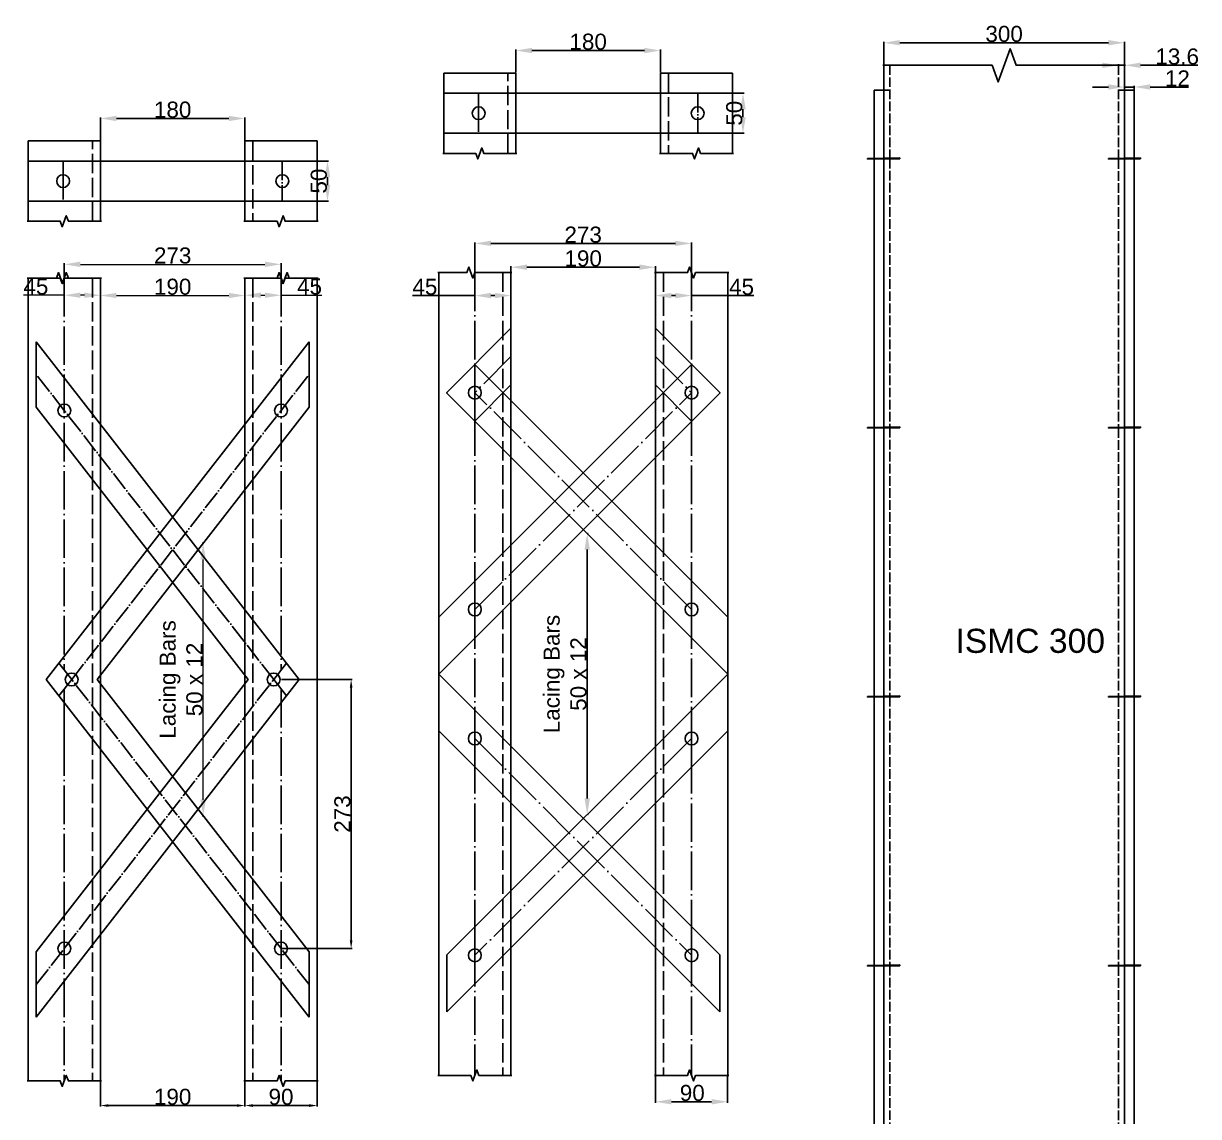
# Model space of a CAD drawing. Header units: millimetres. Extents: x 1249 to 2724, y 773 to 2833.
# Drawn here: x 1261 to 2724, y 1471 to 2833 of the extents above; entities that cross this region are included whole.
import ezdxf

# ---------------------------------------------------------------- set-up
doc = ezdxf.new("R2010")
doc.units = ezdxf.units.MM
doc.linetypes.add('ACAD_ISO02W100', pattern=[15, 12, -3])
doc.linetypes.add('ACAD_ISO04W100', pattern=[30, 24, -3, 0, -3])
doc.styles.get("Standard").update_dxf_attribs({"font": 'arial.ttf'})
doc.dimstyles.new('ISO-25', dxfattribs={"dimtxt": 2.5, "dimasz": 2.5, "dimexe": 1.25, "dimexo": 0.625, "dimtad": 1, "dimtxsty": 'Standard', "dimcen": 2.5, "dimadec": 0, "dimazin": 0, "dimtfac": 1, "dimtmove": 0, "dimatfit": 3, "dimfxl": 1, "dimarcsym": 0})

# ---------------------------------------------------------------- blocks, each defined once
blk = doc.blocks.new('*D16')
at = {"color": 0, "lineweight": -2, "transparency": 16777216}
for p, q in [((1356.4, 2686.9), (1356.4, 2715.6)), ((1376.4, 2714.3), (1516.4, 2714.3)), ((1536.4, 2686.9), (1536.4, 2715.6))]:
    blk.add_line(p, q, dxfattribs=at)
at = {"color": 0, "transparency": 16777216}
for points in [[(1376.4, 2717.7), (1376.4, 2711), (1356.4, 2714.3)], [(1516.4, 2717.7), (1516.4, 2711), (1536.4, 2714.3)]]:
    blk.add_solid(points, dxfattribs=at)
at = {"layer": 'Defpoints', "color": 0, "transparency": 16777216}
for p in [(1536.4, 2714.3), (1356.4, 2686.3), (1536.4, 2686.3)]:
    blk.add_point(p, dxfattribs=at)
at = {"color": 0, "transparency": 16777216, "insert": (1446.4, 2725.2), "char_height": 20, "attachment_point": 5}
blk.add_mtext('180', dxfattribs=at)
blk = doc.blocks.new('*D17')
at = {"color": 0, "lineweight": -2, "transparency": 16777216}
for p, q in [((1627.1, 2661.3), (1640.6, 2661.3)), ((1639.3, 2631.3), (1639.3, 2641.3)), ((1627.1, 2611.3), (1640.6, 2611.3))]:
    blk.add_line(p, q, dxfattribs=at)
at = {"color": 0, "transparency": 16777216}
for points in [[(1636, 2641.3), (1642.7, 2641.3), (1639.3, 2661.3)], [(1636, 2631.3), (1642.7, 2631.3), (1639.3, 2611.3)]]:
    blk.add_solid(points, dxfattribs=at)
at = {"layer": 'Defpoints', "color": 0, "transparency": 16777216}
for p in [(1626.4, 2661.3), (1639.3, 2661.3), (1626.4, 2611.3)]:
    blk.add_point(p, dxfattribs=at)
at = {"color": 0, "transparency": 16777216, "insert": (1628.5, 2636.3), "char_height": 20, "attachment_point": 5, "rotation": 90}
blk.add_mtext('50', dxfattribs=at)
blk = doc.blocks.new('*D55')
at = {"color": 0, "lineweight": -2, "transparency": 16777216}
for p, q in [((1311.4, 2516.1), (1311.4, 2533.9)), ((1581.4, 2516.1), (1581.4, 2533.9))]:
    blk.add_line(p, q, dxfattribs=at)
at = {"color": 0, "lineweight": 5, "transparency": 16777216}
blk.add_line((1331.4, 2532.6), (1561.4, 2532.6), dxfattribs=at)
at = {"color": 0, "transparency": 16777216}
for points in [[(1331.4, 2536), (1331.4, 2529.3), (1311.4, 2532.6)], [(1561.4, 2536), (1561.4, 2529.3), (1581.4, 2532.6)]]:
    blk.add_solid(points, dxfattribs=at)
at = {"layer": 'Defpoints', "color": 0, "transparency": 16777216}
for p in [(1581.4, 2532.6), (1311.4, 2515.5), (1581.4, 2515.5)]:
    blk.add_point(p, dxfattribs=at)
at = {"color": 0, "transparency": 16777216, "insert": (1446.4, 2543.5), "char_height": 20, "attachment_point": 5}
blk.add_mtext('273', dxfattribs=at)
blk = doc.blocks.new('*D56')
at = {"color": 0, "lineweight": -2, "transparency": 16777216}
for p, q in [((1311.4, 2514.8), (1311.4, 2492.9)), ((1356.4, 2514.8), (1356.4, 2492.9))]:
    blk.add_line(p, q, dxfattribs=at)
at = {"color": 0, "lineweight": 5, "transparency": 16777216}
for p, q in [((1311.4, 2494.1), (1260.6, 2494.1)), ((1336.4, 2494.1), (1331.4, 2494.1))]:
    blk.add_line(p, q, dxfattribs=at)
at = {"color": 0, "transparency": 16777216}
for points in [[(1331.4, 2497.5), (1331.4, 2490.8), (1311.4, 2494.1)], [(1336.4, 2497.5), (1336.4, 2490.8), (1356.4, 2494.1)]]:
    blk.add_solid(points, dxfattribs=at)
at = {"layer": 'Defpoints', "color": 0, "transparency": 16777216}
for p in [(1311.4, 2515.5), (1356.4, 2515.5), (1356.4, 2494.1)]:
    blk.add_point(p, dxfattribs=at)
at = {"color": 0, "transparency": 16777216, "insert": (1276, 2504.9), "char_height": 20, "attachment_point": 5}
blk.add_mtext('45', dxfattribs=at)
blk = doc.blocks.new('*D59')
at = {"color": 0, "lineweight": -2, "transparency": 16777216}
for p, q in [((1356.4, 2514.8), (1356.4, 2492.5)), ((1536.4, 2514.8), (1536.4, 2492.5))]:
    blk.add_line(p, q, dxfattribs=at)
at = {"color": 0, "lineweight": 5, "transparency": 16777216}
blk.add_line((1376.4, 2493.8), (1516.4, 2493.8), dxfattribs=at)
at = {"color": 0, "transparency": 16777216}
for points in [[(1376.4, 2497.1), (1376.4, 2490.5), (1356.4, 2493.8)], [(1516.4, 2497.1), (1516.4, 2490.5), (1536.4, 2493.8)]]:
    blk.add_solid(points, dxfattribs=at)
at = {"layer": 'Defpoints', "color": 0, "transparency": 16777216}
for p in [(1356.4, 2515.5), (1536.4, 2515.5), (1536.4, 2493.8)]:
    blk.add_point(p, dxfattribs=at)
at = {"color": 0, "transparency": 16777216, "insert": (1446.4, 2504.6), "char_height": 20, "attachment_point": 5}
blk.add_mtext('190', dxfattribs=at)
blk = doc.blocks.new('*D62')
at = {"color": 0, "lineweight": -2, "transparency": 16777216}
for p, q in [((1536.4, 2514.8), (1536.4, 2492.9)), ((1581.4, 2514.8), (1581.4, 2492.9))]:
    blk.add_line(p, q, dxfattribs=at)
at = {"color": 0, "lineweight": 5, "transparency": 16777216}
for p, q in [((1556.4, 2494.1), (1561.4, 2494.1)), ((1581.4, 2494.1), (1632.3, 2494.1))]:
    blk.add_line(p, q, dxfattribs=at)
at = {"color": 0, "transparency": 16777216}
for points in [[(1556.4, 2497.5), (1556.4, 2490.8), (1536.4, 2494.1)], [(1561.4, 2497.5), (1561.4, 2490.8), (1581.4, 2494.1)]]:
    blk.add_solid(points, dxfattribs=at)
at = {"layer": 'Defpoints', "color": 0, "transparency": 16777216}
for p in [(1536.4, 2515.5), (1581.4, 2515.5), (1536.4, 2494.1)]:
    blk.add_point(p, dxfattribs=at)
at = {"color": 0, "transparency": 16777216, "insert": (1616.9, 2504.9), "char_height": 20, "attachment_point": 5}
blk.add_mtext('45', dxfattribs=at)
blk = doc.blocks.new('*D64')
at = {"color": 0, "lineweight": -2, "transparency": 16777216}
for p, q in [((1483.7, 2185.1), (1483.1, 2185.1)), ((1483.7, 1845.8), (1483.1, 1845.8))]:
    blk.add_line(p, q, dxfattribs=at)
at = {"color": 0, "lineweight": 5, "transparency": 16777216}
blk.add_line((1484.4, 1865.8), (1484.4, 2165.1), dxfattribs=at)
at = {"color": 0, "transparency": 16777216}
for points in [[(1481, 2165.1), (1487.7, 2165.1), (1484.4, 2185.1)], [(1481, 1865.8), (1487.7, 1865.8), (1484.4, 1845.8)]]:
    blk.add_solid(points, dxfattribs=at)
at = {"layer": 'Defpoints', "color": 0, "transparency": 16777216}
for p in [(1484.4, 2185.1), (1484.4, 2185.1), (1484.4, 1845.8)]:
    blk.add_point(p, dxfattribs=at)
at = {"color": 0, "transparency": 16777216, "insert": (1456.9, 2015.5), "char_height": 20, "attachment_point": 5, "rotation": 90}
blk.add_mtext('Lacing Bars \\P50 x 12', dxfattribs=at)
blk = doc.blocks.new('*D66')
at = {"color": 0, "lineweight": -2, "transparency": 16777216}
for p, q in [((1536.4, 1514.8), (1536.4, 1483.6)), ((1626.4, 1514.8), (1626.4, 1483.6)), ((1616.4, 1484.8), (1546.4, 1484.8))]:
    blk.add_line(p, q, dxfattribs=at)
at = {"color": 0, "transparency": 16777216}
for points in [[(1546.4, 1486.5), (1546.4, 1483.1), (1536.4, 1484.8)], [(1616.4, 1486.5), (1616.4, 1483.1), (1626.4, 1484.8)]]:
    blk.add_solid(points, dxfattribs=at)
at = {"layer": 'Defpoints', "color": 0, "transparency": 16777216}
for p in [(1536.4, 1515.5), (1626.4, 1515.5), (1536.4, 1484.8)]:
    blk.add_point(p, dxfattribs=at)
at = {"color": 0, "transparency": 16777216, "insert": (1581.4, 1495.6), "char_height": 20, "attachment_point": 5}
blk.add_mtext('90', dxfattribs=at)
blk = doc.blocks.new('*D68')
at = {"color": 0, "lineweight": -2, "transparency": 16777216}
for p, q in [((1356.4, 1514.8), (1356.4, 1483.6)), ((1536.4, 1514.8), (1536.4, 1483.6)), ((1366.4, 1484.8), (1526.4, 1484.8))]:
    blk.add_line(p, q, dxfattribs=at)
at = {"color": 0, "transparency": 16777216}
for points in [[(1366.4, 1486.5), (1366.4, 1483.1), (1356.4, 1484.8)], [(1526.4, 1486.5), (1526.4, 1483.1), (1536.4, 1484.8)]]:
    blk.add_solid(points, dxfattribs=at)
at = {"layer": 'Defpoints', "color": 0, "transparency": 16777216}
for p in [(1356.4, 1515.5), (1536.4, 1515.5), (1536.4, 1484.8)]:
    blk.add_point(p, dxfattribs=at)
at = {"color": 0, "transparency": 16777216, "insert": (1446.4, 1495.6), "char_height": 20, "attachment_point": 5}
blk.add_mtext('190', dxfattribs=at)
blk = doc.blocks.new('*D70')
at = {"color": 0, "lineweight": -2, "transparency": 16777216}
for p, q in [((1582.1, 2015.5), (1670, 2015.5)), ((1668.7, 1690.4), (1668.7, 2005.5)), ((1582.1, 1680.4), (1670, 1680.4))]:
    blk.add_line(p, q, dxfattribs=at)
at = {"color": 0, "transparency": 16777216}
for points in [[(1667.1, 2005.5), (1670.4, 2005.5), (1668.7, 2015.5)], [(1667.1, 1690.4), (1670.4, 1690.4), (1668.7, 1680.4)]]:
    blk.add_solid(points, dxfattribs=at)
at = {"layer": 'Defpoints', "color": 0, "transparency": 16777216}
for p in [(1581.4, 2015.5), (1668.7, 2015.5), (1581.4, 1680.4)]:
    blk.add_point(p, dxfattribs=at)
at = {"color": 0, "transparency": 16777216, "insert": (1657.9, 1847.9), "char_height": 20, "attachment_point": 5, "rotation": 90}
blk.add_mtext('273', dxfattribs=at)
blk = doc.blocks.new('*D112')
at = {"color": 0, "lineweight": -2, "transparency": 16777216}
for p, q in [((1874, 2771.5), (1874, 2800.2)), ((1894, 2798.9), (2034, 2798.9)), ((2054, 2771.5), (2054, 2800.2))]:
    blk.add_line(p, q, dxfattribs=at)
at = {"color": 0, "transparency": 16777216}
for points in [[(1894, 2802.3), (1894, 2795.6), (1874, 2798.9)], [(2034, 2802.3), (2034, 2795.6), (2054, 2798.9)]]:
    blk.add_solid(points, dxfattribs=at)
at = {"layer": 'Defpoints', "color": 0, "transparency": 16777216}
for p in [(2054, 2798.9), (1874, 2770.8), (2054, 2770.8)]:
    blk.add_point(p, dxfattribs=at)
at = {"color": 0, "transparency": 16777216, "insert": (1964, 2809.8), "char_height": 20, "attachment_point": 5}
blk.add_mtext('180', dxfattribs=at)
blk = doc.blocks.new('*D113')
at = {"color": 0, "lineweight": -2, "transparency": 16777216}
for p, q in [((2144.6, 2745.8), (2158.2, 2745.8)), ((2156.9, 2715.8), (2156.9, 2725.8)), ((2144.6, 2695.8), (2158.2, 2695.8))]:
    blk.add_line(p, q, dxfattribs=at)
at = {"color": 0, "transparency": 16777216}
for points in [[(2153.6, 2725.8), (2160.3, 2725.8), (2156.9, 2745.8)], [(2153.6, 2715.8), (2160.3, 2715.8), (2156.9, 2695.8)]]:
    blk.add_solid(points, dxfattribs=at)
at = {"layer": 'Defpoints', "color": 0, "transparency": 16777216}
for p in [(2144, 2745.8), (2156.9, 2745.8), (2144, 2695.8)]:
    blk.add_point(p, dxfattribs=at)
at = {"color": 0, "transparency": 16777216, "insert": (2146.1, 2720.8), "char_height": 20, "attachment_point": 5, "rotation": 90}
blk.add_mtext('50', dxfattribs=at)
blk = doc.blocks.new('*D114')
at = {"color": 0, "lineweight": -2, "transparency": 16777216}
for p, q in [((1822.8, 2523), (1822.8, 2560)), ((1842.8, 2558.7), (2072.8, 2558.7)), ((2092.8, 2523), (2092.8, 2560))]:
    blk.add_line(p, q, dxfattribs=at)
at = {"color": 0, "transparency": 16777216}
for points in [[(1842.8, 2562), (1842.8, 2555.4), (1822.8, 2558.7)], [(2072.8, 2562), (2072.8, 2555.4), (2092.8, 2558.7)]]:
    blk.add_solid(points, dxfattribs=at)
at = {"layer": 'Defpoints', "color": 0, "transparency": 16777216}
for p in [(2092.8, 2558.7), (1822.8, 2522.3), (2092.8, 2522.3)]:
    blk.add_point(p, dxfattribs=at)
at = {"color": 0, "transparency": 16777216, "insert": (1957.8, 2569.5), "char_height": 20, "attachment_point": 5}
blk.add_mtext('273', dxfattribs=at)
blk = doc.blocks.new('*D115')
at = {"color": 0, "lineweight": -2, "transparency": 16777216}
for p, q in [((1867.8, 2523), (1867.8, 2530.3)), ((1887.8, 2529), (2027.8, 2529)), ((2047.8, 2523), (2047.8, 2530.3))]:
    blk.add_line(p, q, dxfattribs=at)
at = {"color": 0, "transparency": 16777216}
for points in [[(1887.8, 2532.4), (1887.8, 2525.7), (1867.8, 2529)], [(2027.8, 2532.4), (2027.8, 2525.7), (2047.8, 2529)]]:
    blk.add_solid(points, dxfattribs=at)
at = {"layer": 'Defpoints', "color": 0, "transparency": 16777216}
for p in [(1867.8, 2522.3), (2047.8, 2529), (2047.8, 2522.3)]:
    blk.add_point(p, dxfattribs=at)
at = {"color": 0, "transparency": 16777216, "insert": (1957.8, 2539.9), "char_height": 20, "attachment_point": 5}
blk.add_mtext('190', dxfattribs=at)
blk = doc.blocks.new('*D116')
at = {"color": 0, "lineweight": -2, "transparency": 16777216}
for p, q in [((1822.8, 2521.7), (1822.8, 2492.5)), ((1867.8, 2521.7), (1867.8, 2492.5)), ((1822.8, 2493.7), (1745.2, 2493.7)), ((1847.8, 2493.7), (1842.8, 2493.7))]:
    blk.add_line(p, q, dxfattribs=at)
at = {"color": 0, "transparency": 16777216}
for points in [[(1842.8, 2497.1), (1842.8, 2490.4), (1822.8, 2493.7)], [(1847.8, 2497.1), (1847.8, 2490.4), (1867.8, 2493.7)]]:
    blk.add_solid(points, dxfattribs=at)
at = {"layer": 'Defpoints', "color": 0, "transparency": 16777216}
for p in [(1822.8, 2522.3), (1867.8, 2522.3), (1822.8, 2493.7)]:
    blk.add_point(p, dxfattribs=at)
at = {"color": 0, "transparency": 16777216, "insert": (1760.6, 2504.5), "char_height": 20, "attachment_point": 5}
blk.add_mtext('45', dxfattribs=at)
blk = doc.blocks.new('*D120')
at = {"color": 0, "lineweight": -2, "transparency": 16777216}
for p, q in [((1963.5, 2197.3), (1964.1, 2197.3)), ((1962.8, 1867.3), (1962.8, 2177.3)), ((1963.5, 1847.3), (1964.1, 1847.3))]:
    blk.add_line(p, q, dxfattribs=at)
at = {"color": 0, "transparency": 16777216}
for points in [[(1959.5, 2177.3), (1966.2, 2177.3), (1962.8, 2197.3)], [(1959.5, 1867.3), (1966.2, 1867.3), (1962.8, 1847.3)]]:
    blk.add_solid(points, dxfattribs=at)
at = {"layer": 'Defpoints', "color": 0, "transparency": 16777216}
for p in [(1962.8, 2197.3), (1962.8, 2197.3), (1962.8, 1847.3)]:
    blk.add_point(p, dxfattribs=at)
at = {"color": 0, "transparency": 16777216, "insert": (1935.3, 2022.3), "char_height": 20, "attachment_point": 5, "rotation": 90}
blk.add_mtext('Lacing Bars\\P50 x 12', dxfattribs=at)
blk = doc.blocks.new('*D127')
at = {"color": 0, "lineweight": -2, "transparency": 16777216}
for p, q in [((2047.8, 2521.7), (2047.8, 2492.5)), ((2092.8, 2521.7), (2092.8, 2492.5)), ((2067.8, 2493.7), (2072.8, 2493.7)), ((2092.8, 2493.7), (2170.5, 2493.7))]:
    blk.add_line(p, q, dxfattribs=at)
at = {"color": 0, "transparency": 16777216}
for points in [[(2067.8, 2497.1), (2067.8, 2490.4), (2047.8, 2493.7)], [(2072.8, 2497.1), (2072.8, 2490.4), (2092.8, 2493.7)]]:
    blk.add_solid(points, dxfattribs=at)
at = {"layer": 'Defpoints', "color": 0, "transparency": 16777216}
for p in [(2047.8, 2522.3), (2092.8, 2522.3), (2092.8, 2493.7)]:
    blk.add_point(p, dxfattribs=at)
at = {"color": 0, "transparency": 16777216, "insert": (2155.1, 2504.5), "char_height": 20, "attachment_point": 5}
blk.add_mtext('45', dxfattribs=at)
blk = doc.blocks.new('*D129')
at = {"color": 0, "lineweight": -2, "transparency": 16777216}
for p, q in [((2047.8, 1521.7), (2047.8, 1488.3)), ((2137.8, 1521.7), (2137.8, 1488.3)), ((2117.8, 1489.5), (2067.8, 1489.5))]:
    blk.add_line(p, q, dxfattribs=at)
at = {"color": 0, "transparency": 16777216}
for points in [[(2067.8, 1492.9), (2067.8, 1486.2), (2047.8, 1489.5)], [(2117.8, 1492.9), (2117.8, 1486.2), (2137.8, 1489.5)]]:
    blk.add_solid(points, dxfattribs=at)
at = {"layer": 'Defpoints', "color": 0, "transparency": 16777216}
for p in [(2047.8, 1522.3), (2137.8, 1522.3), (2047.8, 1489.5)]:
    blk.add_point(p, dxfattribs=at)
at = {"color": 0, "transparency": 16777216, "insert": (2093.7, 1500.4), "char_height": 20, "attachment_point": 5}
blk.add_mtext('90', dxfattribs=at)
blk = doc.blocks.new('*D152')
at = {"color": 0, "lineweight": -2, "transparency": 16777216}
for p, q in [((2332.2, 2781.2), (2332.2, 2809.9)), ((2352.2, 2808.6), (2612.2, 2808.6)), ((2632.2, 2781.2), (2632.2, 2809.9))]:
    blk.add_line(p, q, dxfattribs=at)
at = {"color": 0, "transparency": 16777216}
for points in [[(2352.2, 2812), (2352.2, 2805.3), (2332.2, 2808.6)], [(2612.2, 2812), (2612.2, 2805.3), (2632.2, 2808.6)]]:
    blk.add_solid(points, dxfattribs=at)
at = {"layer": 'Defpoints', "color": 0, "transparency": 16777216}
for p in [(2632.2, 2808.6), (2332.2, 2780.5), (2632.2, 2780.5)]:
    blk.add_point(p, dxfattribs=at)
at = {"color": 0, "transparency": 16777216, "insert": (2482.2, 2819.5), "char_height": 20, "attachment_point": 5}
blk.add_mtext('300', dxfattribs=at)
blk = doc.blocks.new('*D153')
at = {"color": 0, "lineweight": -2, "transparency": 16777216}
for p, q in [((2612.2, 2753.5), (2592.2, 2753.5)), ((2632.2, 2750.1), (2632.2, 2754.8)), ((2632.2, 2753.5), (2644.2, 2753.5)), ((2644.2, 2750.1), (2644.2, 2754.8)), ((2664.2, 2753.5), (2712, 2753.5))]:
    blk.add_line(p, q, dxfattribs=at)
at = {"color": 0, "transparency": 16777216}
for points in [[(2612.2, 2756.9), (2612.2, 2750.2), (2632.2, 2753.5)], [(2664.2, 2756.9), (2664.2, 2750.2), (2644.2, 2753.5)]]:
    blk.add_solid(points, dxfattribs=at)
at = {"layer": 'Defpoints', "color": 0, "transparency": 16777216}
for p in [(2644.2, 2753.5), (2632.2, 2749.5), (2644.2, 2749.5)]:
    blk.add_point(p, dxfattribs=at)
at = {"color": 0, "transparency": 16777216, "insert": (2698.1, 2764.2), "char_height": 20, "attachment_point": 5}
blk.add_mtext('12', dxfattribs=at)
blk = doc.blocks.new('*D154')
at = {"color": 0, "lineweight": -2, "transparency": 16777216}
for p, q in [((2624.6, 2781.2), (2624.6, 2781.8)), ((2632.2, 2781.2), (2632.2, 2781.8)), ((2604.6, 2780.5), (2584.6, 2780.5)), ((2624.6, 2780.5), (2632.2, 2780.5)), ((2652.2, 2780.5), (2723.5, 2780.5))]:
    blk.add_line(p, q, dxfattribs=at)
at = {"color": 0, "transparency": 16777216}
for points in [[(2604.6, 2783.9), (2604.6, 2777.2), (2624.6, 2780.5)], [(2652.2, 2783.9), (2652.2, 2777.2), (2632.2, 2780.5)]]:
    blk.add_solid(points, dxfattribs=at)
at = {"layer": 'Defpoints', "color": 0, "transparency": 16777216}
for p in [(2624.6, 2780.5), (2632.2, 2780.5), (2632.2, 2780.5)]:
    blk.add_point(p, dxfattribs=at)
at = {"color": 0, "transparency": 16777216, "insert": (2697.8, 2791.4), "char_height": 20, "attachment_point": 5}
blk.add_mtext('13.6', dxfattribs=at)

msp = doc.modelspace()

# ---------------------------------------------------------------- hatches: boundary and pattern name
h = msp.add_hatch(color=256)
h.dxf.hatch_style = 1
h.paths.add_polyline_path([(2652.172, 1324.964), (2612.178, 1324.326), (2612.193, 1323.327), (2652.188, 1323.964)])
h.paths.add_polyline_path([(2352.172, 1324.964), (2312.178, 1324.326), (2312.193, 1323.327), (2352.188, 1323.964)])
h.paths.add_polyline_path([(2352.188, 1659.014), (2352.172, 1660.014), (2312.178, 1659.377), (2312.193, 1658.377)])
h.paths.add_polyline_path([(2652.172, 1660.014), (2612.178, 1659.377), (2612.193, 1658.377), (2652.188, 1659.014)])
h.paths.add_polyline_path([(2352.172, 1995.065), (2312.178, 1994.427), (2312.193, 1993.427), (2352.188, 1994.065)])
h.paths.add_polyline_path([(2652.172, 1995.065), (2612.178, 1994.427), (2612.193, 1993.427), (2652.188, 1994.065)])
h.paths.add_polyline_path([(2352.172, 2330.115), (2312.178, 2329.478), (2312.193, 2328.478), (2352.188, 2329.115)])
h.paths.add_polyline_path([(2352.172, 2665.165), (2312.178, 2664.528), (2312.193, 2663.528), (2352.188, 2664.166)])
h.paths.add_polyline_path([(2652.188, 2664.166), (2652.172, 2665.165), (2612.178, 2664.528), (2612.193, 2663.528)])
h.paths.add_polyline_path([(2652.188, 2329.115), (2652.172, 2330.115), (2612.178, 2329.478), (2612.193, 2328.478)])

# ---------------------------------------------------------------- linework, layer by layer
for p, q in [((1784.021, 2770.846), (1784.021, 2670.846)), ((1874.021, 2770.846), (1784.021, 2770.846)), ((1874.021, 2670.846), (1874.021, 2770.846)), ((2054.021, 2770.846), (2054.021, 2670.846)), ((2144.021, 2770.846), (2054.021, 2770.846)), ((2144.021, 2670.846), (2144.021, 2770.846)), ((2332.191, 2780.531), (2339.791, 2780.531)), ((2332.191, 2780.531), (2332.191, 2749.507)), ((2624.591, 2780.531), (2632.191, 2780.531)), ((2632.191, 2749.507), (2632.191, 2780.531)), ((1784.021, 2745.846), (2144.021, 2745.846)), ((2320.191, 2749.507), (2339.791, 2749.507)), ((2320.191, 2749.507), (2320.191, 2664.656)), ((2332.191, 2749.507), (2332.191, 2664.847)), ((2624.591, 2749.507), (2644.191, 2749.507)), ((2632.191, 2664.847), (2632.191, 2749.507)), ((2644.191, 2665.038), (2644.191, 2749.507)), ((1784.021, 2695.846), (2144.021, 2695.846)), ((1266.429, 2686.265), (1266.429, 2586.265)), ((1356.429, 2686.265), (1266.429, 2686.265)), ((1356.429, 2586.265), (1356.429, 2686.265)), ((1536.429, 2686.265), (1536.429, 2586.265)), ((1626.429, 2686.265), (1536.429, 2686.265)), ((1626.429, 2586.265), (1626.429, 2686.265)), ((2352.172, 2665.165), (2312.178, 2664.528)), ((2312.178, 2664.528), (2312.193, 2663.528)), ((2352.188, 2664.166), (2312.193, 2663.528)), ((2352.172, 2665.165), (2352.188, 2664.166)), ((2652.172, 2665.165), (2612.178, 2664.528)), ((2612.178, 2664.528), (2612.193, 2663.528)), ((2652.188, 2664.166), (2612.193, 2663.528)), ((2652.172, 2665.165), (2652.188, 2664.166)), ((1266.429, 2661.265), (1626.429, 2661.265)), ((2320.191, 2663.656), (2320.191, 2329.605)), ((2332.191, 2663.847), (2332.191, 2329.797)), ((2632.191, 2329.797), (2632.191, 2663.847)), ((2644.191, 2329.988), (2644.191, 2664.038)), ((1266.429, 2611.265), (1626.429, 2611.265)), ((1777.843, 2522.332), (1777.843, 1522.332)), ((1867.843, 2522.332), (1867.843, 1522.332)), ((2047.843, 2522.332), (2047.843, 1522.332)), ((2137.843, 2522.332), (2137.843, 1522.332)), ((1266.429, 2515.463), (1266.429, 1515.463)), ((1356.429, 2515.463), (1356.429, 1515.463)), ((1536.429, 2515.463), (1536.429, 1515.463)), ((1626.429, 2515.463), (1626.429, 1515.463)), ((1867.843, 2453.043), (1787.843, 2373.043)), ((2047.843, 2453.043), (2127.843, 2373.043)), ((1276.429, 2436.174), (1276.429, 2354.776)), ((1603.929, 2015.463), (1276.429, 2436.174)), ((1288.929, 2015.463), (1616.429, 2436.174)), ((1616.429, 2436.174), (1616.429, 2354.776)), ((1777.843, 2093.043), (2092.843, 2408.043)), ((2137.843, 2093.043), (1822.843, 2408.043)), ((1822.843, 2408.043), (1822.843, 2337.332)), ((1822.843, 2408.043), (1822.843, 2337.332)), ((2092.843, 2408.043), (2092.843, 2337.332)), ((2092.843, 2408.043), (2092.843, 2337.332)), ((1777.843, 2022.332), (2127.843, 2372.332)), ((1787.843, 2373.043), (1787.843, 2372.332)), ((1787.843, 2373.043), (1787.843, 2372.332)), ((2137.843, 2022.332), (1787.843, 2372.332)), ((1867.843, 2382.332), (1822.843, 2337.332)), ((2047.843, 2382.332), (2092.843, 2337.332)), ((2127.843, 2373.043), (2127.843, 2372.332)), ((2127.843, 2373.043), (2127.843, 2372.332)), ((1540.566, 2015.463), (1276.429, 2354.776)), ((1352.293, 2015.463), (1616.429, 2354.776)), ((2352.172, 2330.115), (2312.178, 2329.478)), ((2312.178, 2329.478), (2312.193, 2328.478)), ((2352.188, 2329.115), (2312.193, 2328.478)), ((2320.191, 2328.605), (2320.191, 1994.555)), ((2332.191, 2328.796), (2332.191, 1994.746)), ((2352.172, 2330.115), (2352.188, 2329.115)), ((2652.172, 2330.115), (2612.178, 2329.478)), ((2612.178, 2329.478), (2612.193, 2328.478)), ((2652.188, 2329.115), (2612.193, 2328.478)), ((2632.191, 1994.746), (2632.191, 2328.796)), ((2644.191, 1994.937), (2644.191, 2328.988)), ((2652.172, 2330.115), (2652.188, 2329.115)), ((1822.843, 2067.332), (1822.843, 2138.043)), ((2092.843, 2067.332), (2092.843, 2138.043)), ((1626.429, 2086.174), (1626.429, 1944.753)), ((2137.843, 2093.043), (2137.843, 1951.621)), ((1320.611, 2015.463), (1304.77, 2035.813)), ((1572.247, 2015.463), (1588.088, 2035.813)), ((1777.843, 2022.332), (2127.843, 1672.332)), ((2137.843, 2022.332), (1787.843, 1672.332)), ((1603.929, 2015.463), (1276.429, 1594.753)), ((1540.566, 2015.463), (1276.429, 1676.15)), ((1288.929, 2015.463), (1616.429, 1594.753)), ((1320.611, 2015.463), (1304.77, 1995.114)), ((1352.293, 2015.463), (1616.429, 1676.15)), ((1572.247, 2015.463), (1588.088, 1995.114)), ((2352.172, 1995.065), (2312.178, 1994.427)), ((2312.178, 1994.427), (2312.193, 1993.427)), ((2352.188, 1994.065), (2312.193, 1993.427)), ((2320.191, 1993.555), (2320.191, 1659.505)), ((2332.191, 1993.746), (2332.191, 1659.696)), ((2352.172, 1995.065), (2352.188, 1994.065)), ((2652.172, 1995.065), (2612.178, 1994.427)), ((2612.178, 1994.427), (2612.193, 1993.427)), ((2652.188, 1994.065), (2612.193, 1993.427)), ((2632.191, 1659.696), (2632.191, 1993.746)), ((2644.191, 1659.887), (2644.191, 1993.937)), ((2652.172, 1995.065), (2652.188, 1994.065)), ((1822.843, 1977.332), (1822.843, 1906.621)), ((2092.843, 1977.332), (2092.843, 1906.621)), ((1311.429, 1970.463), (1311.429, 1899.753)), ((1777.843, 1951.621), (2127.843, 1601.621)), ((2137.843, 1951.621), (1787.843, 1601.621)), ((1822.843, 1707.332), (1822.843, 1636.621)), ((2092.843, 1707.332), (2092.843, 1636.621)), ((1276.429, 1676.15), (1276.429, 1594.753)), ((1616.429, 1676.15), (1616.429, 1594.753)), ((1787.843, 1672.332), (1787.843, 1601.621)), ((2127.843, 1672.332), (2127.843, 1601.621)), ((1626.429, 1655.463), (1626.429, 1584.753)), ((2352.172, 1660.014), (2312.178, 1659.377)), ((2312.178, 1659.377), (2312.193, 1658.377)), ((2352.188, 1659.014), (2312.193, 1658.377)), ((2320.191, 1658.504), (2320.191, 1324.454)), ((2332.191, 1658.696), (2332.191, 1324.645)), ((2352.172, 1660.014), (2352.188, 1659.014)), ((2652.172, 1660.014), (2612.178, 1659.377)), ((2612.178, 1659.377), (2612.193, 1658.377)), ((2652.188, 1659.014), (2612.193, 1658.377)), ((2632.191, 1324.645), (2632.191, 1658.696)), ((2644.191, 1324.837), (2644.191, 1658.887)), ((2652.172, 1660.014), (2652.188, 1659.014))]:
    msp.add_line(p, q)
at = {"linetype": 'ACAD_ISO02W100', "ltscale": 2}
for p, q in [((1864.021, 2670.846), (1864.021, 2770.846)), ((2064.021, 2770.846), (2064.021, 2670.846)), ((1346.429, 2586.265), (1346.429, 2686.265)), ((1546.429, 2686.265), (1546.429, 2586.265)), ((1857.843, 2522.332), (1857.843, 1522.332)), ((2057.843, 2522.332), (2057.843, 1522.332)), ((1346.429, 2515.463), (1346.429, 1515.463)), ((1546.429, 2515.463), (1546.429, 1515.463))]:
    msp.add_line(p, q, dxfattribs=at)
at = {"linetype": 'ACAD_ISO02W100'}
for p, q in [((2339.791, 2780.531), (2339.791, 2664.968)), ((2624.591, 2780.531), (2624.591, 2664.726)), ((2339.791, 2663.968), (2339.791, 2329.918)), ((2624.591, 2663.726), (2624.591, 2329.675)), ((2339.791, 2328.918), (2339.791, 1994.867)), ((2624.591, 2328.675), (2624.591, 1994.625)), ((2339.791, 1993.867), (2339.791, 1659.817)), ((2624.591, 1993.625), (2624.591, 1659.575)), ((2339.791, 1658.817), (2339.791, 1324.766)), ((2624.591, 1658.575), (2624.591, 1324.524))]:
    msp.add_line(p, q, dxfattribs=at)
at = {"linetype": 'ACAD_ISO04W100', "ltscale": 2}
for p, q in [((1827.521, 2745.846), (1827.521, 2695.846)), ((1309.929, 2661.265), (1309.929, 2611.265)), ((1822.843, 2522.332), (1822.843, 1522.332)), ((2092.843, 2522.332), (2092.843, 1522.332)), ((1311.429, 2515.463), (1311.429, 2027.258)), ((1581.429, 2515.463), (1581.429, 2027.258)), ((1867.843, 2417.687), (1822.843, 2372.687)), ((2047.843, 2417.687), (2092.843, 2372.687)), ((2092.843, 2102.687), (1822.843, 2372.687)), ((1822.843, 2102.687), (2092.843, 2372.687)), ((1311.429, 2003.668), (1311.429, 1515.463)), ((1581.429, 2003.668), (1581.429, 1515.463)), ((2092.843, 1941.977), (1822.843, 1671.977)), ((1822.843, 1941.977), (2092.843, 1671.977))]:
    msp.add_line(p, q, dxfattribs=at)
at = {"linetype": 'ACAD_ISO04W100'}
for p, q in [((2100.521, 2745.846), (2100.521, 2695.846)), ((1582.929, 2661.265), (1582.929, 2611.265))]:
    msp.add_line(p, q, dxfattribs=at)
at = {"linetype": 'Continuous'}
for points in [[(2330.941, 2780.531), (2467.191, 2780.531), (2474.691, 2759.925), (2489.691, 2801.137), (2497.191, 2780.531), (2633.441, 2780.531)], [(1782.771, 2670.846), (1824.021, 2670.846), (1826.521, 2663.977), (1831.521, 2677.715), (1834.021, 2670.846), (1875.271, 2670.846)], [(2052.771, 2670.846), (2094.021, 2670.846), (2096.521, 2663.977), (2101.521, 2677.715), (2104.021, 2670.846), (2145.271, 2670.846)], [(1265.179, 2586.265), (1306.429, 2586.265), (1308.929, 2579.396), (1313.929, 2593.134), (1316.429, 2586.265), (1357.679, 2586.265)], [(1535.179, 2586.265), (1576.429, 2586.265), (1578.929, 2579.396), (1583.929, 2593.134), (1586.429, 2586.265), (1627.679, 2586.265)], [(1265.179, 2515.463), (1306.429, 2515.463), (1308.929, 2508.595), (1313.929, 2522.332), (1316.429, 2515.463), (1357.679, 2515.463)], [(1357.679, 2515.463), (1311.509, 2515.463), (1309.009, 2508.595), (1304.009, 2522.332), (1301.509, 2515.463), (1265.179, 2515.463)], [(1535.179, 2515.463), (1581.35, 2515.463), (1583.85, 2508.595), (1588.85, 2522.332), (1591.35, 2515.463), (1627.679, 2515.463)], [(1627.679, 2515.463), (1586.429, 2515.463), (1583.929, 2508.595), (1578.929, 2522.332), (1576.429, 2515.463), (1535.179, 2515.463)], [(1869.093, 2522.332), (1822.923, 2522.332), (1820.423, 2515.463), (1815.423, 2529.201), (1812.923, 2522.332), (1776.593, 2522.332)], [(2139.093, 2522.332), (2097.843, 2522.332), (2095.343, 2515.463), (2090.343, 2529.201), (2087.843, 2522.332), (2046.593, 2522.332)], [(1265.179, 1515.463), (1306.429, 1515.463), (1308.929, 1508.595), (1313.929, 1522.332), (1316.429, 1515.463), (1357.679, 1515.463)], [(1627.679, 1515.463), (1586.429, 1515.463), (1583.929, 1508.595), (1578.929, 1522.332), (1576.429, 1515.463), (1535.179, 1515.463)], [(1776.593, 1522.332), (1817.843, 1522.332), (1820.343, 1515.463), (1825.343, 1529.201), (1827.843, 1522.332), (1869.093, 1522.332)], [(2139.093, 1522.332), (2097.843, 1522.332), (2095.343, 1515.463), (2090.343, 1529.201), (2087.843, 1522.332), (2046.593, 1522.332)]]:
    msp.add_lwpolyline(points, dxfattribs=at)
at = {"linetype": 'ACAD_ISO04W100'}
for points in [[(1276.429, 1635.451), (1311.429, 1680.413), (1572.247, 2015.463), (1311.429, 2350.514), (1276.429, 2395.475)], [(1616.429, 1635.451), (1581.429, 1680.413), (1320.611, 2015.463), (1581.429, 2350.514), (1616.429, 2395.475)]]:
    msp.add_lwpolyline(points, dxfattribs=at)
for centre in [(1827.521, 2720.846), (2100.521, 2720.846), (1309.929, 2636.265), (1582.929, 2636.265), (1822.843, 2372.687), (1822.843, 2372.687), (2092.843, 2372.687), (2092.843, 2372.687), (1311.429, 2350.514), (1581.429, 2350.514), (1822.843, 2102.687), (2092.843, 2102.687), (1320.611, 2015.463), (1572.247, 2015.463), (1822.843, 1941.977), (2092.843, 1941.977), (1311.429, 1680.413), (1581.429, 1680.413), (1822.843, 1671.977), (2092.843, 1671.977)]:
    msp.add_circle(centre, 8)

# ---------------------------------------------------------------- texts
at = {"insert": (2421.57, 2078.654), "char_height": 30, "attachment_point": 1}
msp.add_mtext_dynamic_manual_height_columns('ISMC 300', width=203.02116, gutter_width=12.5, heights=[0], dxfattribs=at)

# ---------------------------------------------------------------- dimensions: what is measured, and where the dimension line sits
for base, p1, p2, picture, middle in [((2632.191, 2808.628), (2332.191, 2780.531), (2632.191, 2780.531), '*D152', (2482.191, 2819.472)), ((2054.021, 2798.917), (1874.021, 2770.846), (2054.021, 2770.846), '*D112', (1964.021, 2809.753)), ((1536.429, 2714.336), (1356.429, 2686.265), (1536.429, 2686.265), '*D16', (1446.429, 2725.172))]:
    dim = msp.add_linear_dim(base=base, p1=p1, p2=p2, dimstyle='ISO-25', override={"dimtxt": 20, "dimasz": 20})
    dim.commit()
    dim.dimension.update_dxf_attribs({"geometry": picture, "text_midpoint": middle})
dim = msp.add_linear_dim(base=(2632.191, 2780.531), p1=(2624.591, 2780.531), p2=(2632.191, 2780.531), text='13.6', dimstyle='ISO-25', override={"dimtxt": 20, "dimasz": 20})
dim.commit()
dim.dimension.update_dxf_attribs({"geometry": '*D154', "text_midpoint": (2697.843, 2780.531), "dimtype": 160})
for base, p1, p2, override, picture, middle in [((2644.191, 2753.52), (2632.191, 2749.507), (2644.191, 2749.507), {"dimtxt": 20, "dimasz": 20}, '*D153', (2698.097, 2753.52)), ((1356.429, 2494.148), (1311.429, 2515.463), (1356.429, 2515.463), {"dimtxt": 20, "dimasz": 20, "dimlwd": 5}, '*D56', (1276.002, 2494.148)), ((1822.843, 2493.739), (1867.843, 2522.332), (1822.843, 2522.332), {"dimtxt": 20, "dimasz": 20}, '*D116', (1760.627, 2493.739))]:
    dim = msp.add_linear_dim(base=base, p1=p1, p2=p2, dimstyle='ISO-25', override=override)
    dim.commit()
    dim.dimension.update_dxf_attribs({"geometry": picture, "text_midpoint": middle, "dimtype": 160})
for base, p1, p2, angle, override, picture, middle in [((2156.929, 2745.846), (2144.021, 2695.846), (2144.021, 2745.846), 90, {"dimtxt": 20, "dimasz": 20}, '*D113', (2146.093, 2720.846)), ((1639.337, 2661.265), (1626.429, 2611.265), (1626.429, 2661.265), 90, {"dimtxt": 20, "dimasz": 20}, '*D17', (1628.5, 2636.265)), ((1536.429, 1484.808), (1626.429, 1515.463), (1536.429, 1515.463), 180, {"dimtxt": 20, "dimasz": 10}, '*D66', (1581.429, 1495.645))]:
    dim = msp.add_linear_dim(base=base, p1=p1, p2=p2, angle=angle, dimstyle='ISO-25', override=override)
    dim.commit()
    dim.dimension.update_dxf_attribs({"geometry": picture, "text_midpoint": middle})
for base, p1, p2, text, override, picture, middle in [((2092.843, 2558.705), (1822.843, 2522.332), (2092.843, 2522.332), '273', {"dimtxt": 20, "dimasz": 20}, '*D114', (1957.843, 2569.549)), ((1581.429, 2532.625), (1311.429, 2515.463), (1581.429, 2515.463), '273', {"dimtxt": 20, "dimasz": 20, "dimlwd": 5}, '*D55', (1446.429, 2543.468)), ((2047.843, 2529.049), (1867.843, 2522.332), (2047.843, 2522.332), '190', {"dimtxt": 20, "dimasz": 20}, '*D115', (1957.843, 2539.886)), ((1536.429, 2493.79), (1356.429, 2515.463), (1536.429, 2515.463), '190', {"dimtxt": 20, "dimasz": 20, "dimlwd": 5}, '*D59', (1446.429, 2504.626)), ((1536.429, 1484.808), (1356.429, 1515.463), (1536.429, 1515.463), '190', {"dimtxt": 20, "dimasz": 10}, '*D68', (1446.429, 1495.645))]:
    dim = msp.add_linear_dim(base=base, p1=p1, p2=p2, text=text, dimstyle='ISO-25', override=override)
    dim.commit()
    dim.dimension.update_dxf_attribs({"geometry": picture, "text_midpoint": middle})
for base, p1, p2, override, picture, middle in [((1536.429, 2494.148), (1581.429, 2515.463), (1536.429, 2515.463), {"dimtxt": 20, "dimasz": 20, "dimlwd": 5}, '*D62', (1616.856, 2494.148)), ((2092.843, 2493.739), (2047.843, 2522.332), (2092.843, 2522.332), {"dimtxt": 20, "dimasz": 20}, '*D127', (2155.059, 2493.739)), ((2047.843, 1489.549), (2137.843, 1522.332), (2047.843, 1522.332), {"dimtxt": 20, "dimasz": 20}, '*D129', (2093.711, 1489.549))]:
    dim = msp.add_linear_dim(base=base, p1=p1, p2=p2, angle=180, dimstyle='ISO-25', override=override)
    dim.commit()
    dim.dimension.update_dxf_attribs({"geometry": picture, "text_midpoint": middle, "dimtype": 160})
for base, p1, p2, text, override, picture, middle in [((1962.843, 2197.332), (1962.843, 1847.332), (1962.843, 2197.332), 'Lacing Bars\\P50 x 12', {"dimtxt": 20, "dimasz": 20}, '*D120', (1935.34, 2022.332)), ((1484.361, 2185.12), (1484.361, 1845.807), (1484.361, 2185.12), 'Lacing Bars \\P50 x 12', {"dimtxt": 20, "dimasz": 20, "dimlwd": 5}, '*D64', (1456.858, 2015.463)), ((1668.724, 2015.463), (1581.429, 1680.413), (1581.429, 2015.463), '273', {"dimtxt": 20, "dimasz": 10}, '*D70', (1657.881, 1847.938))]:
    dim = msp.add_linear_dim(base=base, p1=p1, p2=p2, angle=90, text=text, dimstyle='ISO-25', override=override)
    dim.commit()
    dim.dimension.update_dxf_attribs({"geometry": picture, "text_midpoint": middle})

doc.saveas('drawing.dxf')
